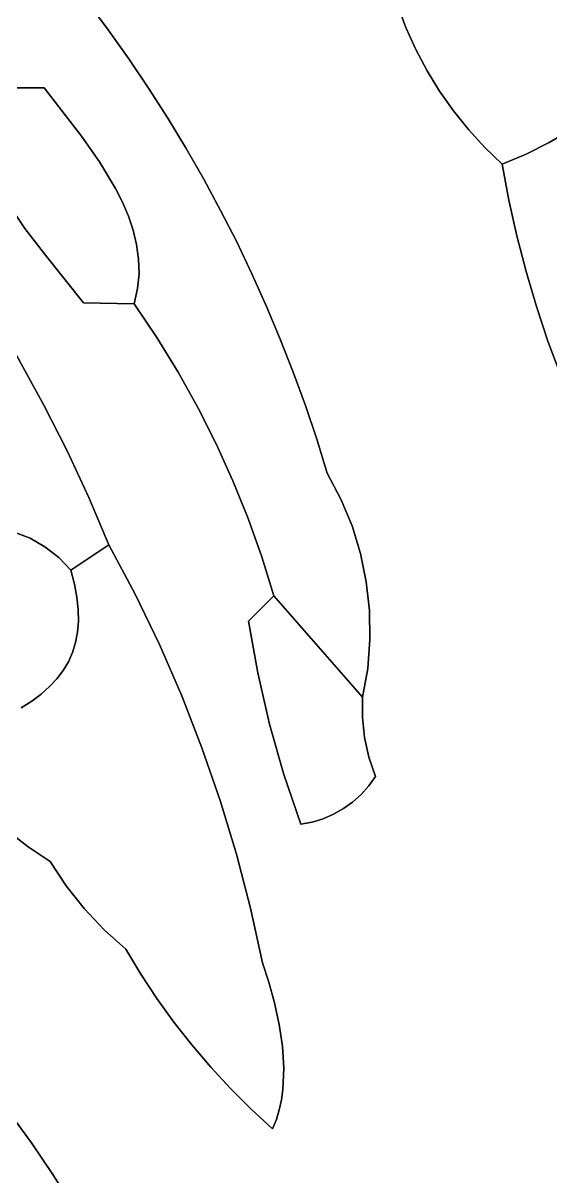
# Model space of a CAD drawing. Header units: inches. Extents: x 36.3 to 71.4, y 17.4 to 61.7.
# Drawn here: x 55.867 to 57.328, y 40.609 to 43.8 of the extents above; entities that cross this region are included whole.
import ezdxf

# ---------------------------------------------------------------- set-up
doc = ezdxf.new("R2010")
doc.units = ezdxf.units.IN
doc.layers.add('SURFACES_FOR_SKETCHUP', color=7, linetype='Continuous')

msp = doc.modelspace()

# ---------------------------------------------------------------- linework, layer by layer
at = {"layer": 'SURFACES_FOR_SKETCHUP'}
for points, invisible_edges in [([(57.6563, 44.6744), (56.9028, 43.8508), (57.6493, 43.7417)], 11), ([(56.1024, 43.7822), (56.6111, 44.2939), (56.0435, 43.861)], 3), ([(56.6111, 44.2939), (56.1024, 43.7822), (56.7142, 44.1501)], 3), ([(56.1593, 43.702), (56.7142, 44.1501), (56.1024, 43.7822)], 3), ([(56.7142, 44.1501), (56.1593, 43.702), (56.8114, 44.0023)], 3), ([(56.2142, 43.6205), (56.8114, 44.0023), (56.1593, 43.702)], 3), ([(56.2671, 43.5377), (56.8114, 44.0023), (56.2142, 43.6205)], 3), ([(56.8114, 44.0023), (56.2671, 43.5377), (56.9028, 43.8508)], 3), ([(55.6668, 43.8129), (55.7002, 43.7513), (55.9826, 43.9385)], 10), ([(55.925, 43.6211), (55.9826, 43.9385), (55.7002, 43.7513)], 11), ([(55.9826, 43.9385), (55.925, 43.6211), (56.0435, 43.861)], 3), ([(56.0435, 43.861), (55.925, 43.6211), (56.1024, 43.7822)], 3), ([(56.9263, 43.7882), (56.9028, 43.8508), (56.2671, 43.5377)], 10), ([(57.6493, 43.7417), (56.9028, 43.8508), (57.6025, 43.6875)], 3), ([(56.9263, 43.7882), (57.6025, 43.6875), (56.9028, 43.8508)], 3), ([(56.1024, 43.7822), (55.925, 43.6211), (56.1593, 43.702)], 3), ([(56.2671, 43.5377), (56.3179, 43.4538), (56.9263, 43.7882)], 10), ([(56.9536, 43.7274), (56.9263, 43.7882), (56.3179, 43.4538)], 10), ([(56.9536, 43.7274), (57.5524, 43.6367), (56.9263, 43.7882)], 3), ([(57.6025, 43.6875), (56.9263, 43.7882), (57.5524, 43.6367)], 3), ([(55.7002, 43.7513), (55.729, 43.6873), (55.925, 43.6211)], 10), ([(56.028, 43.4878), (56.1593, 43.702), (55.925, 43.6211)], 3), ([(56.1593, 43.702), (56.028, 43.4878), (56.2142, 43.6205)], 3), ([(56.3179, 43.4538), (56.3666, 43.3686), (56.9536, 43.7274)], 10), ([(56.9847, 43.6686), (56.9536, 43.7274), (56.3666, 43.3686)], 10), ([(57.5524, 43.6367), (56.9536, 43.7274), (57.4992, 43.5894)], 3), ([(56.9847, 43.6686), (57.4992, 43.5894), (56.9536, 43.7274)], 3), ([(55.729, 43.6873), (55.7531, 43.6211), (55.925, 43.6211)], 8), ([(56.3666, 43.3686), (56.4133, 43.2823), (56.9847, 43.6686)], 10), ([(57.0194, 43.6119), (56.9847, 43.6686), (56.4133, 43.2823)], 10), ([(57.4992, 43.5894), (56.9847, 43.6686), (57.443, 43.5457)], 3), ([(57.0194, 43.6119), (57.443, 43.5457), (56.9847, 43.6686)], 3), ([(55.7416, 43.5848), (55.737, 43.5474), (55.925, 43.6211)], 10), ([(55.737, 43.5474), (55.7388, 43.5091), (55.925, 43.6211)], 10), ([(55.7388, 43.5091), (55.7461, 43.4699), (55.925, 43.6211)], 10), ([(55.7531, 43.6211), (55.7416, 43.5848), (55.925, 43.6211)], 2), ([(55.7461, 43.4699), (55.7585, 43.4303), (55.925, 43.6211)], 10), ([(56.028, 43.4878), (55.925, 43.6211), (55.7585, 43.4303)], 10), ([(56.2142, 43.6205), (56.028, 43.4878), (56.2671, 43.5377)], 3), ([(56.4133, 43.2823), (56.4578, 43.1949), (57.0194, 43.6119)], 10), ([(57.0577, 43.5576), (57.0194, 43.6119), (56.4578, 43.1949)], 10), ([(57.443, 43.5457), (57.0194, 43.6119), (57.3841, 43.5059)], 3), ([(57.0577, 43.5576), (57.3841, 43.5059), (57.0194, 43.6119)], 3), ([(57.3194, 42.9205), (57.4992, 43.5894), (57.2875, 43.0166)], 3), ([(57.443, 43.5457), (57.2875, 43.0166), (57.4992, 43.5894)], 3), ([(58.4423, 43.3509), (57.4992, 43.5894), (57.3194, 42.9205)], 11), ([(56.0781, 43.4167), (56.2671, 43.5377), (56.028, 43.4878)], 3), ([(56.1227, 43.3429), (56.2671, 43.5377), (56.0781, 43.4167)], 3), ([(56.3179, 43.4538), (56.2671, 43.5377), (56.1227, 43.3429)], 10), ([(57.0577, 43.5576), (56.4578, 43.1949), (57.0995, 43.5058)], 3), ([(57.3841, 43.5059), (57.0577, 43.5576), (57.3226, 43.4699)], 3), ([(57.0995, 43.5058), (57.3226, 43.4699), (57.0577, 43.5576)], 3), ([(57.2875, 43.0166), (57.443, 43.5457), (57.2588, 43.1137)], 3), ([(57.3841, 43.5059), (57.2588, 43.1137), (57.443, 43.5457)], 3), ([(56.5002, 43.1064), (57.0995, 43.5058), (56.4578, 43.1949)], 3), ([(57.0995, 43.5058), (56.5002, 43.1064), (57.2114, 43.3107)], 11), ([(57.2114, 43.3107), (57.1445, 43.4567), (57.0995, 43.5058)], 9), ([(57.2588, 43.4381), (57.3226, 43.4699), (57.0995, 43.5058)], 10), ([(57.1445, 43.4567), (57.2588, 43.4381), (57.0995, 43.5058)], 3), ([(57.3226, 43.4699), (57.2334, 43.2118), (57.3841, 43.5059)], 3), ([(57.2588, 43.1137), (57.3841, 43.5059), (57.2334, 43.2118)], 3), ([(55.7751, 43.3904), (56.028, 43.4878), (55.7585, 43.4303)], 3), ([(55.7954, 43.3504), (56.028, 43.4878), (55.7751, 43.3904)], 3), ([(55.7954, 43.3504), (55.8187, 43.3106), (56.028, 43.4878)], 10), ([(56.0781, 43.4167), (56.028, 43.4878), (55.8187, 43.3106)], 10), ([(56.1227, 43.3429), (56.1417, 43.305), (56.3179, 43.4538)], 10), ([(56.3666, 43.3686), (56.3179, 43.4538), (56.1417, 43.305)], 10), ([(57.2114, 43.3107), (57.1928, 43.4104), (57.1445, 43.4567)], 8), ([(57.1928, 43.4104), (57.2588, 43.4381), (57.1445, 43.4567)], 2), ([(57.2114, 43.3107), (57.2334, 43.2118), (57.3226, 43.4699)], 10), ([(57.2588, 43.4381), (57.2114, 43.3107), (57.3226, 43.4699)], 3), ([(55.8187, 43.3106), (55.8717, 43.2325), (56.0781, 43.4167)], 10), ([(56.1227, 43.3429), (56.0781, 43.4167), (55.8717, 43.2325)], 10), ([(57.1928, 43.4104), (57.2114, 43.3107), (57.2588, 43.4381)], 2), ([(56.1417, 43.305), (56.1581, 43.2665), (56.3666, 43.3686)], 10), ([(56.1581, 43.2665), (56.1712, 43.2274), (56.3666, 43.3686)], 10), ([(56.4133, 43.2823), (56.3666, 43.3686), (56.1712, 43.2274)], 10), ([(57.3194, 42.9205), (57.3546, 42.8255), (58.4423, 43.3509)], 10), ([(55.8717, 43.2325), (55.9288, 43.158), (56.1227, 43.3429)], 10), ([(56.1417, 43.305), (56.1227, 43.3429), (55.9288, 43.158)], 10), ([(55.8187, 43.3106), (55.7059, 43.1093), (55.8717, 43.2325)], 3), ([(56.1417, 43.305), (55.9288, 43.158), (56.1581, 43.2665)], 3), ([(56.1712, 43.2274), (56.1808, 43.1878), (56.4133, 43.2823)], 10), ([(56.1808, 43.1878), (56.1864, 43.1476), (56.4133, 43.2823)], 10), ([(56.4133, 43.2823), (56.1864, 43.1476), (56.4578, 43.1949)], 3), ([(56.5002, 43.1064), (56.5405, 43.0169), (57.2114, 43.3107)], 10), ([(57.2334, 43.2118), (57.2114, 43.3107), (56.5405, 43.0169)], 10), ([(56.1581, 43.2665), (55.9288, 43.158), (56.1712, 43.2274)], 3), ([(55.8717, 43.2325), (55.7059, 43.1093), (55.9288, 43.158)], 3), ([(56.1712, 43.2274), (55.9288, 43.158), (56.1808, 43.1878)], 3), ([(56.034, 43.0269), (56.1808, 43.1878), (55.9288, 43.158)], 3), ([(56.1808, 43.1878), (56.034, 43.0269), (56.1864, 43.1476)], 3), ([(56.1864, 43.1476), (56.1875, 43.1069), (56.4578, 43.1949)], 10), ([(56.4578, 43.1949), (56.1875, 43.1069), (56.5002, 43.1064)], 3), ([(56.5405, 43.0169), (56.5786, 42.9263), (57.2334, 43.2118)], 10), ([(57.2588, 43.1137), (57.2334, 43.2118), (56.5786, 42.9263)], 10), ([(55.7829, 42.9898), (55.9288, 43.158), (55.7059, 43.1093)], 3), ([(55.9288, 43.158), (55.7829, 42.9898), (56.034, 43.0269)], 3), ([(56.1864, 43.1476), (56.034, 43.0269), (56.1875, 43.1069)], 3), ([(56.1875, 43.1069), (56.034, 43.0269), (56.1837, 43.0658)], 3), ([(56.1837, 43.0658), (56.5002, 43.1064), (56.1875, 43.1069)], 3), ([(56.2372, 42.9307), (56.5002, 43.1064), (56.1837, 43.0658)], 11), ([(56.5002, 43.1064), (56.2372, 42.9307), (56.5405, 43.0169)], 3), ([(56.5786, 42.9263), (56.6144, 42.8349), (57.2588, 43.1137)], 10), ([(57.2875, 43.0166), (57.2588, 43.1137), (56.6144, 42.8349)], 10), ([(56.1745, 43.0241), (56.1837, 43.0658), (56.034, 43.0269)], 2), ([(56.1837, 43.0658), (56.1745, 43.0241), (56.2372, 42.9307)], 8), ([(55.8557, 42.8679), (56.034, 43.0269), (55.7829, 42.9898)], 3), ([(55.9243, 42.7435), (56.034, 43.0269), (55.8557, 42.8679)], 3), ([(56.034, 43.0269), (55.9243, 42.7435), (56.2372, 42.9307)], 11), ([(56.2372, 42.9307), (56.1745, 43.0241), (56.034, 43.0269)], 8), ([(56.296, 42.8348), (56.5405, 43.0169), (56.2372, 42.9307)], 3), ([(56.5405, 43.0169), (56.296, 42.8348), (56.5786, 42.9263)], 3), ([(56.6144, 42.8349), (56.6481, 42.7425), (57.2875, 43.0166)], 10), ([(57.3194, 42.9205), (57.2875, 43.0166), (56.6481, 42.7425)], 10), ([(56.296, 42.8348), (56.2372, 42.9307), (55.9243, 42.7435)], 10), ([(56.3506, 42.7367), (56.5786, 42.9263), (56.296, 42.8348)], 3), ([(56.5786, 42.9263), (56.3506, 42.7367), (56.6144, 42.8349)], 3), ([(56.6481, 42.7425), (56.6796, 42.6492), (57.3194, 42.9205)], 10), ([(57.3546, 42.8255), (57.3194, 42.9205), (56.6796, 42.6492)], 10), ([(55.8557, 42.8679), (55.6998, 42.4028), (55.9243, 42.7435)], 3), ([(55.9243, 42.7435), (55.9886, 42.6168), (56.296, 42.8348)], 10), ([(56.3506, 42.7367), (56.296, 42.8348), (55.9886, 42.6168)], 10), ([(56.4012, 42.6364), (56.6144, 42.8349), (56.3506, 42.7367)], 3), ([(56.6144, 42.8349), (56.4012, 42.6364), (56.6481, 42.7425)], 3), ([(56.6796, 42.6492), (56.7087, 42.5551), (57.3546, 42.8255)], 10), ([(56.7087, 42.5551), (56.7465, 42.4836), (57.3546, 42.8255)], 10), ([(57.393, 42.7317), (57.3546, 42.8255), (56.7465, 42.4836)], 10), ([(55.7478, 42.4063), (55.9243, 42.7435), (55.6998, 42.4028)], 3), ([(55.7953, 42.4027), (55.9243, 42.7435), (55.7478, 42.4063)], 3), ([(55.9243, 42.7435), (55.7953, 42.4027), (55.9886, 42.6168)], 3), ([(56.6481, 42.7425), (56.4012, 42.6364), (56.6796, 42.6492)], 3), ([(55.9886, 42.6168), (56.0486, 42.4879), (56.3506, 42.7367)], 10), ([(56.4012, 42.6364), (56.3506, 42.7367), (56.0486, 42.4879)], 10), ([(56.7465, 42.4836), (56.7771, 42.4093), (57.393, 42.7317)], 10), ([(57.4347, 42.6393), (57.393, 42.7317), (56.7771, 42.4093)], 10), ([(56.4475, 42.5341), (56.6796, 42.6492), (56.4012, 42.6364)], 3), ([(56.6796, 42.6492), (56.4475, 42.5341), (56.7087, 42.5551)], 3), ([(55.8415, 42.3922), (55.9886, 42.6168), (55.7953, 42.4027)], 3), ([(55.8415, 42.3922), (55.8858, 42.3752), (55.9886, 42.6168)], 10), ([(56.0486, 42.4879), (55.9886, 42.6168), (55.8858, 42.3752)], 10), ([(56.4012, 42.6364), (56.0486, 42.4879), (56.4475, 42.5341)], 3), ([(56.7771, 42.4093), (56.8005, 42.3329), (57.4347, 42.6393)], 10), ([(56.8005, 42.3329), (56.8166, 42.2547), (57.4347, 42.6393)], 10), ([(57.5736, 42.0466), (57.4347, 42.6393), (56.8166, 42.2547)], 10), ([(56.4896, 42.4299), (56.7087, 42.5551), (56.4475, 42.5341)], 3), ([(56.7087, 42.5551), (56.4896, 42.4299), (56.7465, 42.4836)], 3), ([(56.1043, 42.357), (56.4475, 42.5341), (56.0486, 42.4879)], 3), ([(56.4475, 42.5341), (56.1043, 42.357), (56.4896, 42.4299)], 3), ([(55.8858, 42.3752), (55.9272, 42.3518), (56.0486, 42.4879)], 10), ([(55.9272, 42.3518), (55.9652, 42.3222), (56.0486, 42.4879)], 10), ([(56.1043, 42.357), (56.0486, 42.4879), (55.9652, 42.3222)], 10), ([(56.5274, 42.324), (56.7465, 42.4836), (56.4896, 42.4299)], 3), ([(56.7465, 42.4836), (56.5274, 42.324), (56.7771, 42.4093)], 3), ([(56.1043, 42.357), (56.1769, 42.2203), (56.4896, 42.4299)], 10), ([(56.4896, 42.4299), (56.1769, 42.2203), (56.5274, 42.324)], 3), ([(55.8415, 42.3922), (55.5896, 42.3131), (55.8858, 42.3752)], 3), ([(56.7771, 42.4093), (56.5274, 42.324), (56.8005, 42.3329)], 3), ([(56.02, 42.146), (55.8858, 42.3752), (55.5896, 42.3131)], 11), ([(55.8858, 42.3752), (56.0157, 42.2124), (55.9272, 42.3518)], 3), ([(56.0157, 42.2124), (55.8858, 42.3752), (56.0194, 42.1783)], 3), ([(56.0194, 42.1783), (55.8858, 42.3752), (56.02, 42.146)], 3), ([(55.9652, 42.3222), (55.9989, 42.2868), (56.1043, 42.357)], 8), ([(56.1043, 42.357), (55.9989, 42.2868), (56.0089, 42.2486)], 8), ([(56.1043, 42.357), (56.0089, 42.2486), (56.1769, 42.2203)], 3), ([(55.9272, 42.3518), (56.0157, 42.2124), (55.9652, 42.3222)], 3), ([(56.4905, 42.1456), (56.5274, 42.324), (56.1769, 42.2203)], 11), ([(56.4905, 42.1456), (56.5607, 42.2165), (56.5274, 42.324)], 8), ([(56.5607, 42.2165), (56.8005, 42.3329), (56.5274, 42.324)], 3), ([(56.8166, 42.2547), (56.8005, 42.3329), (56.5607, 42.2165)], 10), ([(56.0175, 42.1155), (56.02, 42.146), (55.5896, 42.3131)], 10), ([(55.6885, 41.9028), (55.9165, 41.9444), (55.5896, 42.3131)], 11), ([(55.9776, 42.0096), (56.0175, 42.1155), (55.5896, 42.3131)], 11), ([(55.9398, 41.9649), (55.5896, 42.3131), (55.9165, 41.9444)], 3), ([(55.9776, 42.0096), (55.5896, 42.3131), (55.9601, 41.9866)], 3), ([(55.9601, 41.9866), (55.5896, 42.3131), (55.9398, 41.9649)], 3), ([(56.0089, 42.2486), (55.9652, 42.3222), (56.0157, 42.2124)], 3), ([(56.0089, 42.2486), (55.9989, 42.2868), (55.9652, 42.3222)], 8), ([(56.0157, 42.2124), (56.1769, 42.2203), (56.0089, 42.2486)], 3), ([(56.8166, 42.2547), (56.5607, 42.2165), (56.8253, 42.1754)], 3), ([(56.8166, 42.2547), (56.8253, 42.1754), (57.5736, 42.0466)], 10), ([(56.0194, 42.1783), (56.1769, 42.2203), (56.0157, 42.2124)], 3), ([(56.0175, 42.1155), (56.1769, 42.2203), (56.02, 42.146)], 3), ([(56.1769, 42.2203), (56.0175, 42.1155), (56.2441, 42.0811)], 3), ([(56.02, 42.146), (56.1769, 42.2203), (56.0194, 42.1783)], 3), ([(56.1769, 42.2203), (56.2441, 42.0811), (56.4905, 42.1456)], 10), ([(56.5607, 42.2165), (56.4905, 42.1456), (56.5163, 42.0028)], 8), ([(56.5607, 42.2165), (56.5163, 42.0028), (56.8065, 41.9356)], 3), ([(56.8204, 42.0153), (56.8266, 42.0954), (56.5607, 42.2165)], 10), ([(56.8065, 41.9356), (56.8204, 42.0153), (56.5607, 42.2165)], 2), ([(56.8253, 42.1754), (56.5607, 42.2165), (56.8266, 42.0954)], 3), ([(56.8253, 42.1754), (56.8266, 42.0954), (57.5736, 42.0466)], 10), ([(56.2441, 42.0811), (56.3057, 41.9394), (56.4905, 42.1456)], 10), ([(56.5163, 42.0028), (56.4905, 42.1456), (56.3057, 41.9394)], 10), ([(56.0175, 42.1155), (55.9776, 42.0096), (56.012, 42.0867)], 3), ([(56.012, 42.0867), (56.2441, 42.0811), (56.0175, 42.1155)], 3), ([(55.9776, 42.0096), (55.992, 42.0338), (56.012, 42.0867)], 10), ([(56.0035, 42.0595), (56.012, 42.0867), (55.992, 42.0338)], 2), ([(56.3057, 41.9394), (56.2441, 42.0811), (55.992, 42.0338)], 10), ([(56.0035, 42.0595), (55.992, 42.0338), (56.2441, 42.0811)], 10), ([(56.012, 42.0867), (56.0035, 42.0595), (56.2441, 42.0811)], 10), ([(56.8266, 42.0954), (56.8204, 42.0153), (57.5736, 42.0466)], 10), ([(56.8116, 41.8242), (57.5736, 42.0466), (56.8059, 41.8797)], 3), ([(56.8059, 41.8797), (57.5736, 42.0466), (56.8065, 41.9356)], 3), ([(56.8204, 42.0153), (56.8065, 41.9356), (57.5736, 42.0466)], 10), ([(56.8236, 41.7697), (57.5736, 42.0466), (56.8116, 41.8242)], 3), ([(56.8416, 41.7167), (57.5736, 42.0466), (56.8236, 41.7697)], 3), ([(57.6895, 40.9525), (57.5736, 42.0466), (56.8416, 41.7167)], 10), ([(55.9776, 42.0096), (55.9601, 41.9866), (56.3057, 41.9394)], 10), ([(55.992, 42.0338), (55.9776, 42.0096), (56.3057, 41.9394)], 10), ([(55.9601, 41.9866), (55.9398, 41.9649), (56.3057, 41.9394)], 10), ([(56.5491, 41.8615), (56.5163, 42.0028), (56.3057, 41.9394)], 10), ([(56.5163, 42.0028), (56.5491, 41.8615), (56.8065, 41.9356)], 10), ([(55.7428, 41.8914), (55.9165, 41.9444), (55.6885, 41.9028)], 3), ([(55.9165, 41.9444), (55.7428, 41.8914), (55.8904, 41.9249)], 3), ([(55.8904, 41.9249), (55.942, 41.4814), (55.9165, 41.9444)], 3), ([(55.9398, 41.9649), (55.9165, 41.9444), (56.3618, 41.7956)], 10), ([(55.942, 41.4814), (56.3618, 41.7956), (55.9165, 41.9444)], 11), ([(56.3618, 41.7956), (56.3057, 41.9394), (55.9398, 41.9649)], 10), ([(55.8904, 41.9249), (55.7428, 41.8914), (55.8615, 41.9064)], 3), ([(55.8615, 41.9064), (55.8809, 41.5221), (55.8904, 41.9249)], 3), ([(55.942, 41.4814), (55.8904, 41.9249), (55.8809, 41.5221)], 3), ([(56.3057, 41.9394), (56.3618, 41.7956), (56.5491, 41.8615)], 10), ([(56.8059, 41.8797), (56.8065, 41.9356), (56.5491, 41.8615)], 10), ([(55.8809, 41.5221), (55.8615, 41.9064), (55.8227, 41.5665)], 3), ([(56.8116, 41.8242), (56.8059, 41.8797), (56.5491, 41.8615)], 10), ([(56.5887, 41.722), (56.5491, 41.8615), (56.3618, 41.7956)], 10), ([(56.5491, 41.8615), (56.5887, 41.722), (56.8116, 41.8242)], 10), ([(56.8236, 41.7697), (56.8116, 41.8242), (56.5887, 41.722)], 10), ([(56.3618, 41.7956), (55.942, 41.4814), (56.4122, 41.6496)], 3), ([(56.3618, 41.7956), (56.4122, 41.6496), (56.5887, 41.722)], 10), ([(56.8236, 41.7697), (56.5887, 41.722), (56.7787, 41.6457)], 11), ([(56.7787, 41.6457), (56.8021, 41.6669), (56.8236, 41.7697)], 10), ([(56.8232, 41.6906), (56.8236, 41.7697), (56.8021, 41.6669)], 3), ([(56.8232, 41.6906), (56.8416, 41.7167), (56.8236, 41.7697)], 8), ([(56.6351, 41.5845), (56.5887, 41.722), (56.4122, 41.6496)], 10), ([(56.7259, 41.6119), (56.7532, 41.6274), (56.5887, 41.722)], 10), ([(56.6665, 41.5903), (56.6969, 41.5995), (56.5887, 41.722)], 10), ([(56.5887, 41.722), (56.6351, 41.5845), (56.6665, 41.5903)], 8), ([(56.7532, 41.6274), (56.7787, 41.6457), (56.5887, 41.722)], 10), ([(56.7259, 41.6119), (56.5887, 41.722), (56.6969, 41.5995)], 3), ([(56.8232, 41.6906), (56.8021, 41.6669), (57.6895, 40.9525)], 10), ([(56.8416, 41.7167), (56.8232, 41.6906), (57.6895, 40.9525)], 10), ([(56.8021, 41.6669), (56.7787, 41.6457), (57.6895, 40.9525)], 10), ([(55.9862, 41.4141), (56.4122, 41.6496), (55.942, 41.4814)], 3), ([(56.036, 41.351), (56.4122, 41.6496), (55.9862, 41.4141)], 3), ([(56.4122, 41.6496), (56.036, 41.351), (56.4569, 41.5018)], 3), ([(56.4122, 41.6496), (56.4569, 41.5018), (56.6351, 41.5845)], 10), ([(56.5466, 41.1471), (56.5624, 41.0898), (56.7532, 41.6274)], 10), ([(56.7532, 41.6274), (56.7259, 41.6119), (56.5466, 41.1471)], 10), ([(56.5624, 41.0898), (56.5754, 41.0304), (56.7787, 41.6457)], 10), ([(56.7787, 41.6457), (56.7532, 41.6274), (56.5624, 41.0898)], 10), ([(56.5754, 41.0304), (57.6895, 40.9525), (56.7787, 41.6457)], 11), ([(56.4959, 41.3521), (56.529, 41.201), (56.6969, 41.5995)], 10), ([(56.6969, 41.5995), (56.6665, 41.5903), (56.4959, 41.3521)], 10), ([(56.6665, 41.5903), (56.6351, 41.5845), (56.4959, 41.3521)], 10), ([(56.529, 41.201), (56.5466, 41.1471), (56.7259, 41.6119)], 10), ([(56.7259, 41.6119), (56.6969, 41.5995), (56.529, 41.201)], 10), ([(55.8227, 41.5665), (55.4776, 41.1862), (55.8809, 41.5221)], 3), ([(56.4569, 41.5018), (56.4959, 41.3521), (56.6351, 41.5845)], 10), ([(55.5525, 41.1113), (55.8809, 41.5221), (55.4776, 41.1862)], 3), ([(55.8809, 41.5221), (55.5525, 41.1113), (55.9862, 41.4141)], 11), ([(55.9862, 41.4141), (55.942, 41.4814), (55.8809, 41.5221)], 8), ([(56.0909, 41.2924), (56.4569, 41.5018), (56.036, 41.351)], 3), ([(56.1509, 41.2386), (56.4569, 41.5018), (56.0909, 41.2924)], 3), ([(56.4569, 41.5018), (56.1509, 41.2386), (56.4959, 41.3521)], 3), ([(55.625, 41.034), (55.9862, 41.4141), (55.5525, 41.1113)], 3), ([(55.9862, 41.4141), (55.625, 41.034), (56.036, 41.351)], 3), ([(55.695, 40.9545), (56.036, 41.351), (55.625, 41.034)], 3), ([(56.036, 41.351), (55.695, 40.9545), (56.0909, 41.2924)], 3), ([(56.1926, 41.1696), (56.4959, 41.3521), (56.1509, 41.2386)], 3), ([(56.4959, 41.3521), (56.1926, 41.1696), (56.529, 41.201)], 3), ([(55.7625, 40.8729), (56.0909, 41.2924), (55.695, 40.9545)], 3), ([(56.0909, 41.2924), (55.7625, 40.8729), (56.1509, 41.2386)], 3), ([(56.1926, 41.1696), (56.1509, 41.2386), (55.7625, 40.8729)], 10), ([(56.2371, 41.1024), (56.529, 41.201), (56.1926, 41.1696)], 3), ([(56.2843, 41.0371), (56.529, 41.201), (56.2371, 41.1024)], 3), ([(56.529, 41.201), (56.2843, 41.0371), (56.5466, 41.1471)], 3), ([(56.1926, 41.1696), (55.7625, 40.8729), (56.2371, 41.1024)], 3), ([(56.334, 40.9738), (56.5466, 41.1471), (56.2843, 41.0371)], 3), ([(56.5466, 41.1471), (56.334, 40.9738), (56.5624, 41.0898)], 3), ([(55.8274, 40.7891), (56.2371, 41.1024), (55.7625, 40.8729)], 3), ([(56.2371, 41.1024), (55.8274, 40.7891), (56.2843, 41.0371)], 3), ([(56.5624, 41.0898), (56.334, 40.9738), (56.5754, 41.0304)], 3), ([(55.8898, 40.7032), (56.2843, 41.0371), (55.8274, 40.7891)], 3), ([(56.2843, 41.0371), (55.8898, 40.7032), (56.334, 40.9738)], 3), ([(56.3862, 40.9125), (56.5754, 41.0304), (56.334, 40.9738)], 3), ([(56.5754, 41.0304), (56.3862, 40.9125), (56.5844, 40.97)], 3), ([(56.5844, 40.97), (57.6895, 40.9525), (56.5754, 41.0304)], 3), ([(55.9494, 40.6154), (56.334, 40.9738), (55.8898, 40.7032)], 3), ([(56.334, 40.9738), (55.9494, 40.6154), (56.3862, 40.9125)], 3), ([(56.4408, 40.8534), (56.5844, 40.97), (56.3862, 40.9125)], 3), ([(56.5844, 40.97), (56.4408, 40.8534), (56.5882, 40.9097)], 3), ([(56.5677, 40.7676), (56.5573, 40.7418), (57.6895, 40.9525)], 10), ([(57.7841, 40.8234), (57.6895, 40.9525), (56.5573, 40.7418)], 10), ([(56.5758, 40.7944), (56.5677, 40.7676), (57.6895, 40.9525)], 10), ([(56.5818, 40.8222), (56.5758, 40.7944), (57.6895, 40.9525)], 10), ([(56.5857, 40.8508), (56.5818, 40.8222), (57.6895, 40.9525)], 10), ([(56.5882, 40.9097), (57.6895, 40.9525), (56.5844, 40.97)], 3), ([(56.5882, 40.9097), (56.5857, 40.8508), (57.6895, 40.9525)], 10), ([(56.0064, 40.5256), (56.3862, 40.9125), (55.9494, 40.6154)], 3), ([(56.3862, 40.9125), (56.0064, 40.5256), (56.4408, 40.8534)], 3), ([(56.5882, 40.9097), (56.4408, 40.8534), (56.5857, 40.8508)], 3), ([(56.4408, 40.8534), (56.0064, 40.5256), (56.4979, 40.7964)], 3), ([(56.4408, 40.8534), (56.4979, 40.7964), (56.5857, 40.8508)], 10), ([(56.5818, 40.8222), (56.5857, 40.8508), (56.4979, 40.7964)], 10), ([(56.0605, 40.4339), (56.4979, 40.7964), (56.0064, 40.5256)], 3), ([(56.4979, 40.7964), (56.0605, 40.4339), (56.5573, 40.7418)], 3), ([(56.5758, 40.7944), (56.5818, 40.8222), (56.4979, 40.7964)], 10), ([(56.5573, 40.7418), (56.5677, 40.7676), (56.4979, 40.7964)], 2), ([(56.5677, 40.7676), (56.5758, 40.7944), (56.4979, 40.7964)], 10), ([(57.4034, 39.5058), (57.7841, 40.8234), (56.5573, 40.7418)], 11), ([(55.8274, 40.7891), (54.69, 39.3303), (55.8898, 40.7032)], 3), ([(56.1118, 40.3404), (56.5573, 40.7418), (56.0605, 40.4339)], 3), ([(56.1565, 40.2746), (56.5573, 40.7418), (56.1118, 40.3404)], 3), ([(56.1971, 40.2064), (56.5573, 40.7418), (56.1565, 40.2746)], 3), ([(56.2335, 40.136), (56.5573, 40.7418), (56.1971, 40.2064)], 3), ([(56.2656, 40.0637), (56.5573, 40.7418), (56.2335, 40.136)], 3), ([(56.2934, 39.9896), (56.5573, 40.7418), (56.2656, 40.0637)], 3), ([(56.2934, 39.9896), (56.3168, 39.9139), (56.5573, 40.7418)], 10), ([(56.3168, 39.9139), (57.0523, 39.4075), (56.5573, 40.7418)], 11), ([(57.4034, 39.5058), (56.5573, 40.7418), (57.0523, 39.4075)], 11), ([(55.8898, 40.7032), (54.69, 39.3303), (55.9494, 40.6154)], 3), ([(55.9494, 40.6154), (54.69, 39.3303), (56.0064, 40.5256)], 3)]:
    msp.add_3dface(points, dxfattribs=dict(at, invisible_edges=invisible_edges))

doc.saveas('drawing.dxf')
